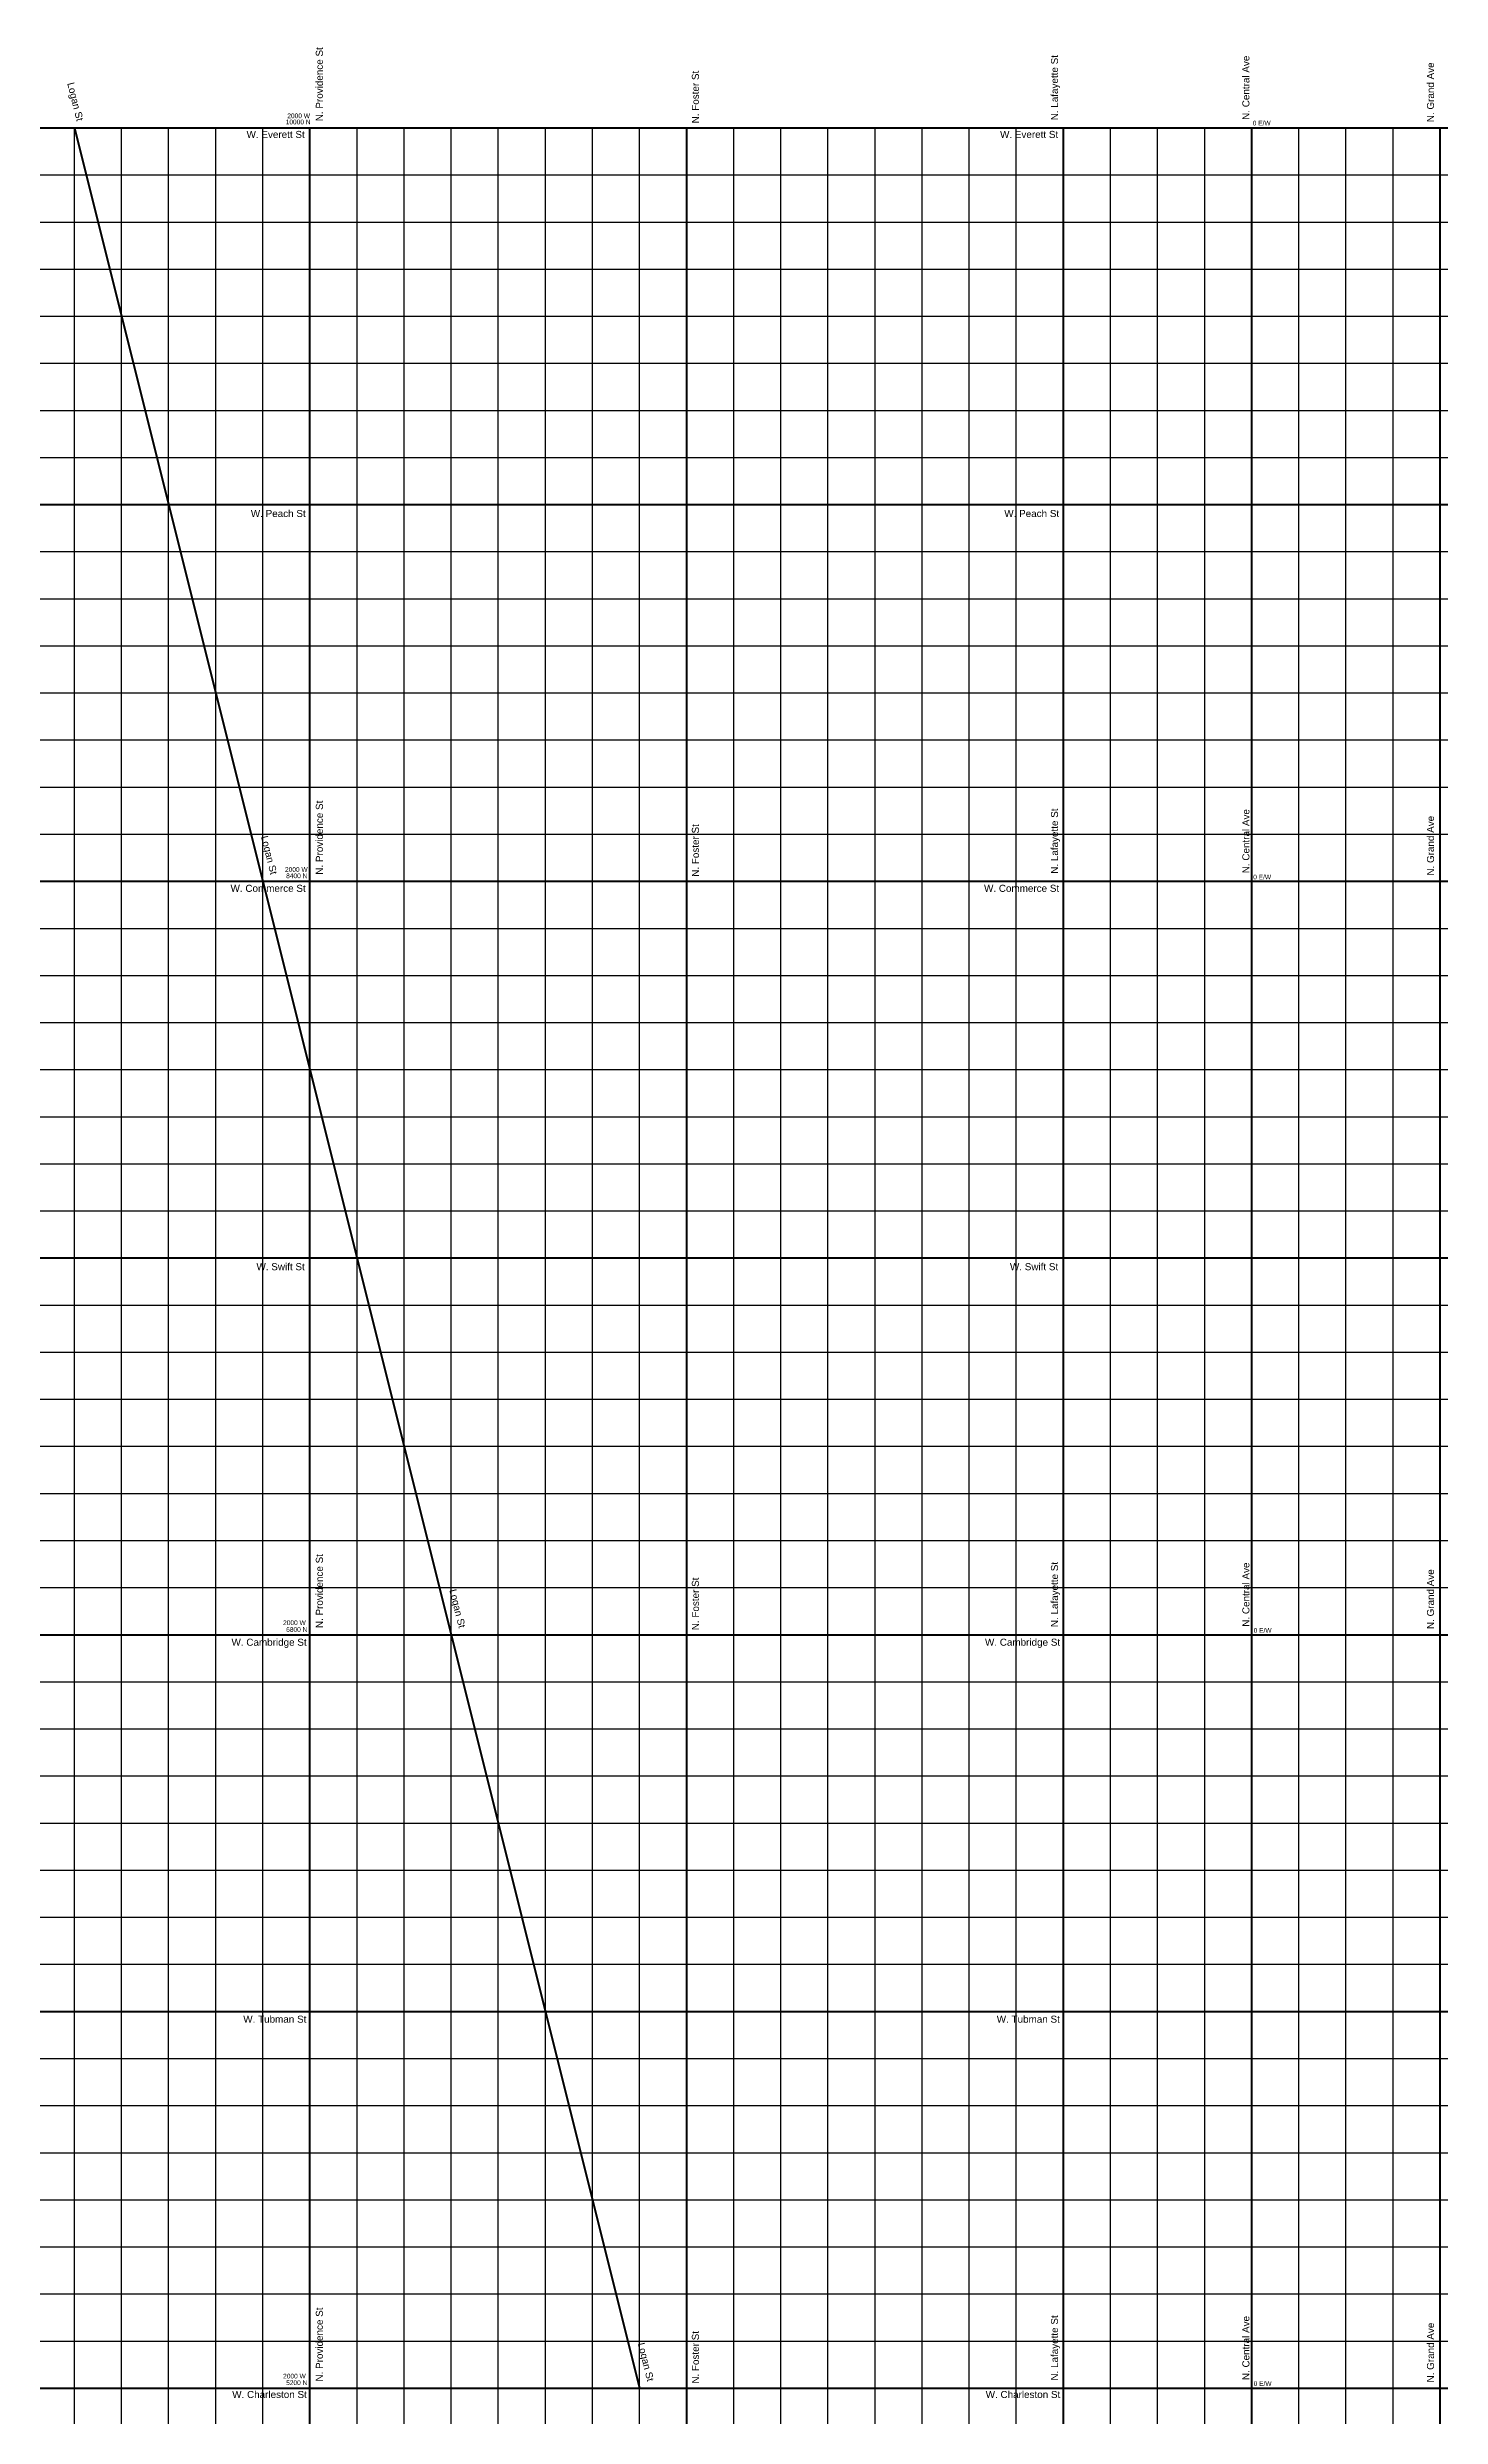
# Model space of a CAD drawing. Header units: inches. Extents: x -196 to 213, y -195 to 213.
# Drawn here: x -43.2 to 16, y 110.8 to 211.4 of the extents above; entities that cross this region are included whole.
import ezdxf

# ---------------------------------------------------------------- set-up
doc = ezdxf.new("R2010")
doc.units = ezdxf.units.IN
doc.header["$MEASUREMENT"] = 0
for name, color, linetype, lineweight in [('dia-major-st', 7, 'Continuous', 80), ('streets-major', 7, 'Continuous', 80), ('streets-minor', 7, 'Continuous', 30), ('text', 7, 'Continuous', 30)]:
    doc.layers.add(name, color=color, linetype=linetype, lineweight=lineweight)
doc.styles.get("Standard").update_dxf_attribs({"font": 'arial.ttf'})

msp = doc.modelspace()

# ---------------------------------------------------------------- linework, layer by layer
at = {"layer": 'dia-major-st'}
msp.add_line((-42, 208), (-18, 112), dxfattribs=at)
at = {"layer": 'streets-major'}
for p, q in [((-92, 208), (8, 208)), ((-32, -192), (-32, 208)), ((-16, -192), (-16, 208)), ((0, 16), (0, 208)), ((8, 16), (8, 208)), ((8, 208), (108, 208)), ((16, 16), (16, 208)), ((-192, 192), (208, 192)), ((-192, 176), (144, 176)), ((-192, 160), (144, 160)), ((-192, 144), (208, 144)), ((-192, 128), (208, 128)), ((-192, 112), (208, 112))]:
    msp.add_line(p, q, dxfattribs=at)
at = {"layer": 'streets-minor'}
for p, q in [((-42, -192), (-42, 208)), ((-40, -192), (-40, 208)), ((-38, -192), (-38, 208)), ((-36, -192), (-36, 208)), ((-34, -192), (-34, 208)), ((-30, -192), (-30, 208)), ((-28, -192), (-28, 208)), ((-26, -192), (-26, 208)), ((-24, -192), (-24, 208)), ((-22, -192), (-22, 208)), ((-20, -192), (-20, 208)), ((-18, -192), (-18, 208)), ((-14, -192), (-14, 208)), ((-12, -192), (-12, 208)), ((-10, -192), (-10, 208)), ((-8, -192), (-8, 208)), ((-6, -192), (-6, 208)), ((-4, -192), (-4, 208)), ((-2, -192), (-2, 208)), ((2, 16), (2, 208)), ((4, 16), (4, 208)), ((6, 16), (6, 208)), ((10, 16), (10, 208)), ((12, 16), (12, 208)), ((14, 16), (14, 208)), ((-192, 206), (208, 206)), ((-192, 204), (208, 204)), ((-192, 202), (208, 202)), ((-192, 200), (208, 200)), ((-192, 198), (208, 198)), ((-192, 196), (208, 196)), ((-192, 194), (208, 194)), ((-192, 190), (144, 190)), ((-192, 188), (144, 188)), ((-192, 186), (144, 186)), ((-192, 184), (144, 184)), ((-192, 182), (144, 182)), ((-192, 180), (144, 180)), ((-192, 178), (144, 178)), ((-192, 174), (144, 174)), ((-192, 172), (144, 172)), ((-192, 170), (144, 170)), ((-192, 168), (144, 168)), ((-192, 166), (144, 166)), ((-192, 164), (144, 164)), ((-192, 162), (144, 162)), ((-192, 158), (144, 158)), ((-192, 156), (144, 156)), ((-192, 154), (144, 154)), ((-192, 152), (144, 152)), ((-192, 150), (144, 150)), ((-192, 148), (144, 148)), ((-192, 146), (144, 146)), ((-192, 142), (184, 142)), ((-192, 140), (144, 140)), ((-192, 138), (144, 138)), ((-192, 136), (144, 136)), ((-192, 134), (208, 134)), ((-192, 132), (208, 132)), ((-192, 130), (208, 130)), ((-192, 126), (208, 126)), ((-192, 124), (208, 124)), ((-192, 122), (208, 122)), ((-192, 120), (208, 120)), ((-192, 118), (208, 118)), ((-192, 116), (208, 116)), ((-192, 114), (208, 114))]:
    msp.add_line(p, q, dxfattribs=at)

# ---------------------------------------------------------------- texts
at = {"layer": 'text'}
for s, rotation, p in [('N. Providence St', 90, (-31.45, 208.28)), ('N. Foster St', 90, (-15.48, 208.19)), ('N. Lafayette St', 90, (-0.23, 208.32)), ('N. Central Ave', 90, (7.9, 208.34)), ('N. Grand Ave', 90, (15.74, 208.24)), ('Logan St', 284, (-42.31, 209.89)), ('N. Providence St', 90, (-31.45, 176.28)), ('N. Foster St', 90, (-15.48, 176.19)), ('N. Lafayette St', 90, (-0.23, 176.32)), ('N. Central Ave', 90, (7.9, 176.34)), ('N. Grand Ave', 90, (15.74, 176.24)), ('Logan St', 284, (-34.08, 177.89)), ('N. Providence St', 90, (-31.45, 144.28)), ('N. Lafayette St', 90, (-0.23, 144.32)), ('N. Central Ave', 90, (7.9, 144.34)), ('Logan St', 284, (-26.08, 145.89)), ('N. Foster St', 90, (-15.48, 144.19)), ('N. Grand Ave', 90, (15.74, 144.24)), ('N. Providence St', 90, (-31.45, 112.28)), ('N. Lafayette St', 90, (-0.23, 112.32)), ('N. Central Ave', 90, (7.9, 112.34)), ('N. Grand Ave', 90, (15.74, 112.24)), ('Logan St', 284, (-18.08, 113.89)), ('N. Foster St', 90, (-15.48, 112.19))]:
    msp.add_text(s, height=0.3, rotation=rotation, dxfattribs=at).set_placement(p)
for s, height, p in [('10000 N', 0.2, (-33.03, 208.15)), ('2000 W', 0.2, (-32.96, 208.41)), ('0 E/W', 0.2, (8.04, 208.1)), ('W. Everett St', 0.3, (-34.69, 207.57)), ('W. Everett St', 0.3, (-2.69, 207.57)), ('W. Peach St', 0.3, (-34.51, 191.47)), ('W. Peach St', 0.3, (-2.51, 191.47)), ('2000 W', 0.2, (-33.06, 176.4)), ('8400 N', 0.2, (-33.01, 176.13)), ('0 E/W', 0.2, (8.06, 176.08)), ('W. Commerce St', 0.3, (-35.37, 175.55)), ('W. Commerce St', 0.3, (-3.37, 175.55)), ('W. Swift St', 0.3, (-34.27, 159.48)), ('W. Swift St', 0.3, (-2.27, 159.48)), ('2000 W', 0.2, (-33.14, 144.41)), ('6800 N', 0.2, (-33.01, 144.12)), ('0 E/W', 0.2, (8.08, 144.08)), ('W. Cambridge St', 0.3, (-35.33, 143.53)), ('W. Cambridge St', 0.3, (-3.33, 143.53)), ('W. Tubman St', 0.3, (-34.83, 127.52)), ('W. Tubman St', 0.3, (-2.83, 127.52)), ('W. Charleston St', 0.3, (-35.3, 111.58)), ('2000 W', 0.2, (-33.14, 112.41)), ('5200 N', 0.2, (-33.01, 112.13)), ('W. Charleston St', 0.3, (-3.3, 111.58)), ('0 E/W', 0.2, (8.08, 112.09))]:
    msp.add_text(s, height=height, dxfattribs=at).set_placement(p)

doc.saveas('drawing.dxf')
